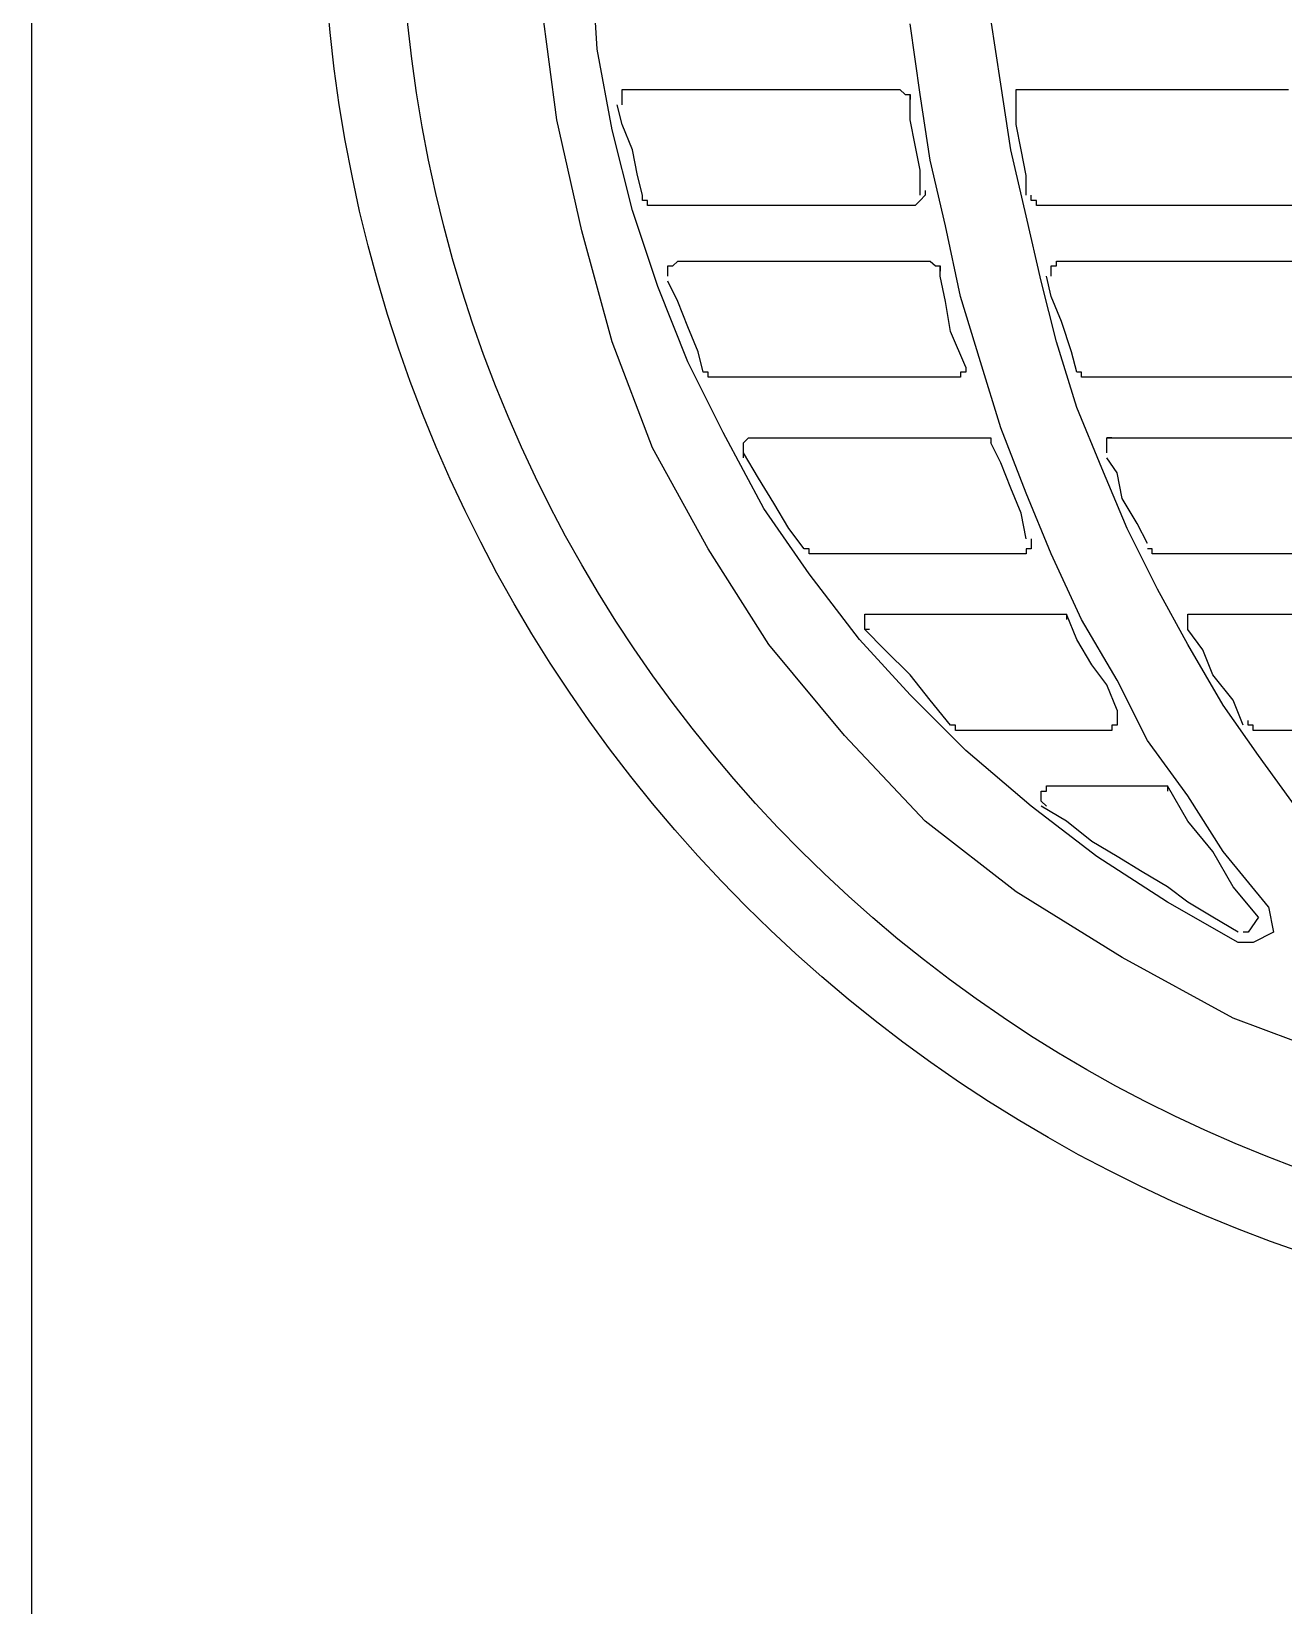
# Model space of a CAD drawing. Extents: x -14808 to 281570, y -29214 to 19989.
# Drawn here: x -169.3 to -57, y 10280.1 to 10421.3 of the extents above; entities that cross this region are included whole.
import ezdxf

# ---------------------------------------------------------------- set-up
doc = ezdxf.new("R2010")
doc.units = 0
doc.header["$LTSCALE"] = 0.25
doc.layers.add('PW-EQPM', color=31, linetype='Continuous')

# ---------------------------------------------------------------- blocks, each defined once
blk = doc.blocks.new('P-10 Top')
at = {"lineweight": 25, "ltscale": 1.032}
blk.add_lwpolyline([(-642.14, 260.75), (-763.71, 260.75), (-763.71, -260.75), (-657.52, -260.75)], dxfattribs=at)
blk.add_lwpolyline([(-645.06, -95.12), (-655.94, -91.04), (-665.9, -85.62), (-675.4, -79.72), (-683.56, -73.37), (-690.8, -65.7), (-697.58, -57.54), (-703.02, -48.94), (-708, -39.88), (-711.62, -30.38), (-714.34, -20.42), (-716.6, -10.46), (-717.96, -0.04)])
at = {"color": 8}
for points in [[(-646.42, -77.02), (-650.04, -72.48), (-653.66, -67.5), (-656.84, -62.98), (-660, -57.54), (-662.72, -52.56), (-665.44, -47.11), (-667.7, -41.7), (-669.96, -36.26), (-671.78, -30.38), (-673.14, -24.94), (-674.5, -19.06), (-675.86, -13.15), (-676.76, -7.27), (-677.66, -1.4)], [(-646.42, -77.02), (-650.04, -72.48), (-653.66, -67.5), (-656.84, -62.98), (-660, -57.54), (-662.72, -52.56), (-665.44, -47.11), (-667.7, -41.7), (-669.96, -36.26), (-671.78, -30.38), (-673.14, -24.94), (-674.5, -19.06), (-675.86, -13.15), (-676.76, -7.27), (-677.66, -1.4)], [(-655.48, -84.26), (-661.82, -80.64), (-668.16, -76.56), (-674.04, -72.04), (-679.92, -67.03), (-684.9, -62.05), (-689.44, -57.07), (-693.96, -51.2), (-698.04, -45.32), (-701.66, -38.51), (-704.84, -32.17), (-707.54, -25.4), (-709.82, -18.59), (-711.62, -11.36), (-712.98, -4.12), (-713.44, 3.15)], [(-655.48, -84.26), (-661.82, -80.64), (-668.16, -76.56), (-674.04, -72.04), (-679.92, -67.03), (-684.9, -62.05), (-689.44, -57.07), (-693.96, -51.2), (-698.04, -45.32), (-701.66, -38.51), (-704.84, -32.17), (-707.54, -25.4), (-709.82, -18.59), (-711.62, -11.36), (-712.98, -4.12), (-713.44, 3.15)], [(-652.76, -81.08), (-656.84, -76.1), (-660, -71.12), (-663.62, -66.14), (-666.34, -60.72), (-669.52, -55.28), (-672.24, -49.4), (-674.5, -43.96), (-676.76, -38.08), (-678.58, -32.17), (-680.38, -26.3), (-681.74, -19.96), (-683.1, -14.08), (-684, -8.17), (-684.9, -1.83)], [(-652.76, -81.08), (-656.84, -76.1), (-660, -71.12), (-663.62, -66.14), (-666.34, -60.72), (-669.52, -55.28), (-672.24, -49.4), (-674.5, -43.96), (-676.76, -38.08), (-678.58, -32.17), (-680.38, -26.3), (-681.74, -19.96), (-683.1, -14.08), (-684, -8.17), (-684.9, -1.83)], [(-710.72, -9.1), (-710.72, -9.1), (-710.72, -8.64), (-710.72, -8.64), (-710.72, -8.17), (-710.72, -8.17), (-710.72, -8.17), (-710.72, -8.17), (-710.72, -8.17), (-710.72, -8.17), (-710.72, -7.74), (-710.26, -7.74), (-710.26, -7.74), (-709.82, -7.74), (-709.82, -7.74), (-709.82, -7.74)], [(-709.82, -7.74), (-686.26, -7.74)], [(-686.26, -7.74), (-685.82, -7.74)], [(-685.82, -7.74), (-685.36, -8.17)], [(-685.82, -7.74), (-685.82, -7.74), (-685.82, -7.74), (-685.82, -7.74), (-685.82, -7.74), (-685.82, -7.74), (-685.82, -7.74)], [(-685.36, -8.17), (-685.36, -8.17), (-685.36, -8.17), (-685.36, -8.17), (-684.9, -8.17)], [(-684.9, -8.17), (-684.9, -8.17), (-684.9, -8.64), (-684.9, -8.64)], [(-684, -17.23), (-684, -14.98), (-684.46, -12.72), (-684.9, -10.46), (-684.9, -8.17)], [(-684, -17.23), (-684, -14.98), (-684.46, -12.72), (-684.9, -10.46), (-684.9, -8.17)], [(-675.4, -9.1), (-675.4, -9.1), (-675.4, -8.64), (-675.4, -8.64), (-675.4, -8.17), (-675.4, -8.17), (-675.4, -8.17), (-675.4, -8.17), (-675.4, -8.17), (-675.4, -8.17), (-675.4, -7.74), (-674.94, -7.74), (-674.94, -7.74), (-674.5, -7.74), (-674.5, -7.74), (-674.5, -7.74)], [(-674.5, -7.74), (-651.86, -7.74)], [(-651.86, -7.74), (-651.86, -7.74), (-651.4, -7.74), (-651.4, -7.74), (-650.96, -7.74)], [(-651.86, -7.74), (-651.86, -7.74)], [(-708.9, -17.23), (-709.36, -15.44), (-709.82, -13.15), (-710.72, -10.89), (-711.18, -9.1)], [(-708.9, -17.23), (-709.36, -15.44), (-709.82, -13.15), (-710.72, -10.89), (-711.18, -9.1)], [(-674.5, -17.23), (-674.5, -15.44), (-674.94, -13.15), (-675.4, -10.89), (-675.4, -9.1)], [(-674.5, -17.23), (-674.5, -15.44), (-674.94, -13.15), (-675.4, -10.89), (-675.4, -9.1)], [(-683.56, -16.8), (-683.56, -17.23), (-683.56, -17.23), (-683.56, -17.23), (-683.56, -17.23), (-684, -17.7), (-684, -17.7), (-684, -17.7), (-684, -17.7), (-684, -17.7), (-684, -17.7), (-684, -17.7), (-684.46, -18.13), (-684.46, -18.13), (-684.9, -18.13), (-684.9, -18.13)], [(-708.9, -17.7), (-708.9, -17.23), (-708.9, -17.23)], [(-708.46, -17.7), (-708.46, -17.7), (-708.46, -17.7), (-708.9, -17.7), (-708.9, -17.7)], [(-708.46, -17.7), (-708.46, -17.7)], [(-708, -18.13), (-708, -18.13), (-708, -18.13), (-708.46, -18.13), (-708.46, -17.7), (-708.46, -17.7)], [(-684.9, -18.13), (-708, -18.13)], [(-674.04, -17.7), (-674.04, -17.23), (-674.04, -17.23)], [(-674.04, -17.7), (-674.04, -17.7), (-674.04, -17.7), (-674.04, -17.7), (-674.04, -17.7)], [(-673.58, -17.7), (-674.04, -17.7)], [(-673.14, -18.13), (-673.14, -18.13), (-673.14, -18.13), (-673.58, -18.13), (-673.58, -17.7), (-673.58, -17.7)], [(-650.04, -18.13), (-673.14, -18.13)], [(-706.64, -24.47), (-706.64, -24.47), (-706.64, -24.47), (-706.64, -24.47), (-706.64, -24.47), (-706.64, -24.04), (-706.64, -24.04), (-706.64, -24.04), (-706.64, -23.57), (-706.18, -23.57), (-706.18, -23.57), (-706.18, -23.57), (-706.18, -23.57), (-706.18, -23.57), (-706.18, -23.57), (-706.18, -23.57), (-705.74, -23.14), (-705.74, -23.14), (-705.74, -23.14)], [(-705.74, -23.14), (-683.1, -23.14)], [(-683.1, -23.14), (-683.1, -23.14), (-683.1, -23.14), (-682.64, -23.57), (-682.64, -23.57), (-682.64, -23.57)], [(-682.64, -23.57), (-682.64, -23.57), (-682.64, -23.57), (-682.2, -23.57), (-682.2, -23.57)], [(-682.64, -23.57), (-682.64, -23.57)], [(-682.2, -23.57), (-682.2, -24.04), (-682.2, -24.04)], [(-679.92, -32.64), (-681.28, -29.45), (-681.74, -26.76), (-682.2, -24.47), (-682.2, -23.57)], [(-679.92, -32.64), (-681.28, -29.45), (-681.74, -26.76), (-682.2, -24.47), (-682.2, -23.57)], [(-672.24, -24.47), (-672.24, -24.47), (-672.24, -24.47), (-672.24, -24.47), (-672.24, -24.47), (-672.24, -24.04), (-672.24, -24.04), (-672.24, -23.57), (-672.24, -23.57), (-672.24, -23.57), (-672.24, -23.57), (-672.24, -23.57), (-671.78, -23.57), (-671.78, -23.57), (-671.78, -23.57), (-671.78, -23.57), (-671.78, -23.14), (-671.78, -23.14), (-671.32, -23.14)], [(-671.32, -23.14), (-647.78, -23.14)], [(-703.48, -33.1), (-703.92, -31.28), (-704.84, -29.02), (-705.74, -26.76), (-706.64, -24.94)], [(-703.48, -33.1), (-703.92, -31.28), (-704.84, -29.02), (-705.74, -26.76), (-706.64, -24.94)], [(-669.96, -33.1), (-670.42, -31.28), (-671.32, -28.55), (-672.24, -26.3), (-672.68, -24.47)], [(-669.96, -33.1), (-670.42, -31.28), (-671.32, -28.55), (-672.24, -26.3), (-672.68, -24.47)], [(-703.48, -33.1), (-703.48, -33.1)], [(-702.56, -33.53), (-703.02, -33.53), (-703.02, -33.1), (-703.02, -33.1), (-703.02, -33.1), (-703.48, -33.1)], [(-702.56, -33.53), (-702.56, -33.53)], [(-702.12, -33.53), (-702.56, -33.53), (-702.56, -33.53), (-702.56, -33.53), (-702.56, -33.53), (-702.56, -33.53)], [(-680.84, -33.53), (-702.12, -33.53)], [(-679.92, -32.64), (-679.92, -32.64), (-679.92, -32.64), (-679.92, -32.64), (-679.92, -32.64), (-679.92, -33.1), (-679.92, -33.1), (-679.92, -33.1), (-679.92, -33.1), (-679.92, -33.1), (-680.38, -33.1), (-680.38, -33.53), (-680.38, -33.53), (-680.38, -33.53), (-680.38, -33.53), (-680.38, -33.53), (-680.84, -33.53), (-680.84, -33.53), (-680.84, -33.53)], [(-669.96, -33.1), (-669.96, -33.1), (-669.96, -33.1)], [(-669.52, -33.53), (-669.52, -33.53), (-669.52, -33.1), (-669.52, -33.1), (-669.96, -33.1)], [(-669.52, -33.53), (-669.52, -33.53)], [(-668.6, -33.53), (-669.06, -33.53), (-669.06, -33.53), (-669.52, -33.53), (-669.52, -33.53), (-669.52, -33.53)], [(-645.06, -33.53), (-668.6, -33.53)], [(-699.86, -40.77), (-699.86, -40.34), (-699.86, -40.34), (-699.86, -39.88), (-699.86, -39.88), (-699.86, -39.88), (-699.86, -39.88), (-699.86, -39.88), (-699.86, -39.44), (-699.86, -39.44), (-699.4, -38.98), (-699.4, -38.98), (-699.4, -38.98), (-698.94, -38.98), (-698.94, -38.98), (-698.94, -38.98), (-698.94, -38.98), (-698.94, -38.98), (-698.5, -38.98)], [(-698.5, -38.98), (-678.58, -38.98)], [(-678.58, -38.98), (-678.12, -38.98), (-678.12, -38.98), (-678.12, -38.98), (-678.12, -38.98), (-678.12, -38.98)], [(-678.12, -38.98), (-677.66, -38.98)], [(-677.66, -38.98), (-677.66, -38.98), (-677.66, -38.98), (-677.66, -38.98), (-677.66, -39.44), (-677.66, -39.44)], [(-677.66, -39.44), (-677.66, -39.44)], [(-674.5, -48.04), (-674.94, -45.75), (-675.86, -43.49), (-676.76, -41.24), (-677.66, -39.44)], [(-674.5, -48.04), (-674.94, -45.75), (-675.86, -43.49), (-676.76, -41.24), (-677.66, -39.44)], [(-667.26, -40.34), (-667.26, -40.34), (-667.26, -39.88), (-667.26, -39.88), (-667.26, -39.88), (-667.26, -39.88), (-667.26, -39.88), (-667.26, -39.44), (-667.26, -39.44), (-667.26, -39.44), (-667.26, -38.98), (-666.8, -38.98), (-667.26, -38.98)], [(-666.8, -38.98), (-666.8, -38.98), (-666.8, -38.98), (-666.34, -38.98), (-666.34, -38.98), (-666.34, -38.98), (-666.34, -38.98)], [(-666.34, -38.98), (-641.44, -38.98)], [(-694.42, -48.94), (-695.78, -47.11), (-697.14, -44.86), (-698.5, -42.6), (-699.86, -40.34)], [(-694.42, -48.94), (-695.78, -47.11), (-697.14, -44.86), (-698.5, -42.6), (-699.86, -40.34)], [(-663.62, -48.47), (-664.54, -46.68), (-665.9, -44.42), (-666.34, -42.13), (-667.26, -40.77)], [(-663.62, -48.47), (-664.54, -46.68), (-665.9, -44.42), (-666.34, -42.13), (-667.26, -40.77)], [(-694.42, -48.94), (-694.42, -48.94), (-694.42, -48.94)], [(-693.96, -49.4), (-693.96, -49.4), (-693.96, -49.4), (-693.96, -48.94), (-694.42, -48.94)], [(-693.52, -49.4), (-693.52, -49.4), (-693.96, -49.4), (-693.96, -49.4)], [(-675.4, -49.4), (-693.52, -49.4)], [(-674.04, -48.04), (-674.04, -48.04), (-674.04, -48.04), (-674.04, -48.04), (-674.04, -48.47), (-674.04, -48.47), (-674.04, -48.47), (-674.04, -48.94), (-674.5, -48.94), (-674.5, -48.94), (-674.5, -48.94), (-674.5, -48.94), (-674.5, -48.94), (-674.5, -49.4), (-674.5, -49.4), (-674.94, -49.4), (-674.94, -49.4), (-674.94, -49.4), (-675.4, -49.4)], [(-663.62, -48.94), (-663.62, -48.94)], [(-663.18, -49.4), (-663.18, -48.94), (-663.18, -48.94), (-663.62, -48.94), (-663.62, -48.94), (-663.62, -48.94)], [(-663.18, -49.4), (-663.18, -49.4)], [(-662.72, -49.4), (-662.72, -49.4), (-662.72, -49.4), (-662.72, -49.4), (-662.72, -49.4), (-663.18, -49.4)], [(-636.92, -49.4), (-662.72, -49.4)], [(-688.54, -56.18), (-688.98, -56.18), (-688.98, -56.18), (-688.98, -56.18), (-688.98, -55.74), (-688.98, -55.74), (-688.98, -55.74), (-688.98, -55.28), (-688.98, -55.28), (-688.98, -55.28), (-688.98, -55.28), (-688.98, -55.28), (-688.98, -54.82), (-688.54, -54.82), (-688.54, -54.82), (-688.54, -54.82), (-688.54, -54.82), (-688.54, -54.82), (-688.54, -54.82), (-688.08, -54.82), (-688.08, -54.82), (-688.08, -54.82)], [(-688.08, -54.82), (-671.78, -54.82)], [(-671.78, -54.82), (-671.78, -54.82), (-671.78, -54.82), (-671.78, -54.82), (-671.32, -54.82), (-671.32, -54.82)], [(-671.32, -54.82), (-670.88, -54.82), (-670.88, -54.82), (-670.88, -54.82), (-670.88, -54.82), (-670.88, -54.82)], [(-671.32, -54.82), (-671.32, -54.82)], [(-670.88, -54.82), (-670.88, -55.28)], [(-666.34, -63.41), (-667.26, -61.16), (-668.6, -59.36), (-669.96, -57.07), (-670.88, -54.82)], [(-666.34, -63.41), (-667.26, -61.16), (-668.6, -59.36), (-669.96, -57.07), (-670.88, -54.82)], [(-660, -56.18), (-660, -56.18), (-660, -55.74), (-660, -55.74), (-660, -55.74), (-660, -55.28), (-660, -55.28), (-660, -55.28), (-660, -55.28), (-660, -55.28), (-660, -54.82), (-659.56, -54.82), (-659.56, -54.82), (-659.56, -54.82), (-659.1, -54.82), (-659.1, -54.82), (-659.1, -54.82), (-659.1, -54.82), (-659.1, -54.82)], [(-659.1, -54.82), (-632.38, -54.82)], [(-681.28, -64.78), (-683.1, -62.52), (-684.9, -60.26), (-687.18, -58), (-688.98, -56.18)], [(-681.28, -64.78), (-683.1, -62.52), (-684.9, -60.26), (-687.18, -58), (-688.98, -56.18)], [(-655.02, -64.78), (-655.94, -62.52), (-657.74, -60.26), (-658.64, -58), (-660, -56.18)], [(-655.02, -64.78), (-655.94, -62.52), (-657.74, -60.26), (-658.64, -58), (-660, -56.18)], [(-666.34, -63.41), (-666.34, -63.41), (-666.34, -63.41), (-666.34, -63.41), (-666.34, -63.88), (-666.34, -63.88), (-666.34, -64.34), (-666.34, -64.34), (-666.34, -64.34), (-666.34, -64.34), (-666.34, -64.34), (-666.34, -64.78), (-666.34, -64.78), (-666.8, -64.78), (-666.8, -64.78), (-666.8, -65.24), (-667.26, -65.24), (-667.26, -65.24), (-667.26, -65.24)], [(-680.84, -64.78), (-681.28, -64.78), (-681.28, -64.78)], [(-680.38, -65.24), (-680.84, -65.24), (-680.84, -64.78), (-680.84, -64.78), (-680.84, -64.78)], [(-654.58, -64.78), (-654.58, -64.34), (-654.58, -64.34)], [(-654.12, -65.24), (-654.12, -64.78), (-654.58, -64.78), (-654.58, -64.78), (-654.58, -64.78)], [(-680.38, -65.24), (-680.38, -65.24)], [(-680.38, -65.24), (-680.38, -65.24), (-680.38, -65.24)], [(-667.26, -65.24), (-680.38, -65.24)], [(-653.66, -65.24), (-653.66, -65.24), (-654.12, -65.24), (-654.12, -65.24)], [(-625.6, -65.24), (-653.66, -65.24)], [(-672.68, -72.04), (-672.68, -72.04), (-673.14, -71.58), (-673.14, -71.58), (-673.14, -71.58), (-673.14, -71.58), (-673.14, -71.58), (-673.14, -71.12), (-673.14, -71.12), (-673.14, -71.12), (-673.14, -71.12), (-673.14, -71.12), (-673.14, -70.68), (-673.14, -70.68), (-672.68, -70.68), (-672.68, -70.22), (-672.68, -70.22), (-672.24, -70.22), (-672.24, -70.22), (-672.24, -70.22), (-672.24, -70.22), (-672.24, -70.22)], [(-672.24, -70.22), (-662.72, -70.22)], [(-662.72, -70.22), (-662.72, -70.22), (-662.72, -70.22), (-662.28, -70.22)], [(-662.28, -70.22), (-662.28, -70.22), (-662.28, -70.22), (-661.82, -70.22), (-661.82, -70.22)], [(-661.82, -70.22), (-661.82, -70.68), (-661.82, -70.68)], [(-653.66, -82), (-655.94, -79.28), (-657.74, -76.1), (-660, -73.37), (-661.82, -70.22)], [(-653.66, -82), (-655.94, -79.28), (-657.74, -76.1), (-660, -73.37), (-661.82, -70.22)], [(-655.48, -83.33), (-657.74, -82), (-660, -80.64), (-661.82, -79.28), (-664.08, -77.92), (-666.34, -76.56), (-668.6, -75.2), (-670.88, -73.37), (-673.14, -72.04)], [(-655.48, -83.33), (-657.74, -82), (-660, -80.64), (-661.82, -79.28), (-664.08, -77.92), (-666.34, -76.56), (-668.6, -75.2), (-670.88, -73.37), (-673.14, -72.04)], [(-652.76, -81.08), (-652.3, -83.33), (-654.12, -84.26), (-655.48, -84.26)], [(-652.76, -81.08), (-652.3, -83.33), (-654.12, -84.26), (-655.48, -84.26)], [(-653.66, -82), (-654.58, -83.33), (-655.02, -83.33)], [(-653.66, -82), (-654.58, -83.33), (-655.02, -83.33)]]:
    blk.add_lwpolyline(points, dxfattribs=at)
for radius in [129.56, 122.56]:
    blk.add_circle((-608.04, 10.62), radius)

msp = doc.modelspace()

# ---------------------------------------------------------------- block references
at = {"layer": 'PW-EQPM'}
msp.add_blockref('P-10 Top', (594.41, 10423.87, 0), dxfattribs=at)

doc.saveas('drawing.dxf')
